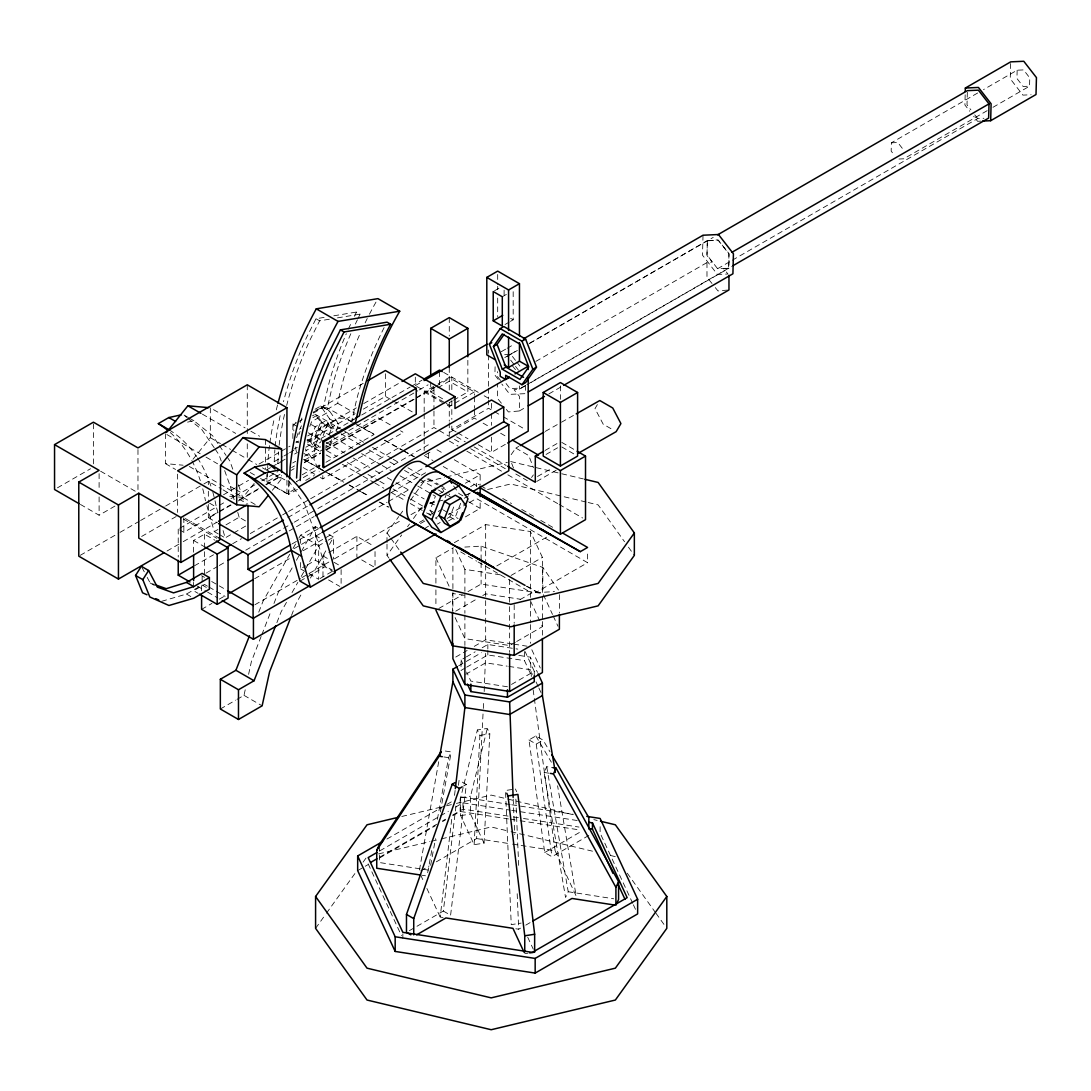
<?xml version="1.0" encoding="UTF-8"?>
<svg xmlns="http://www.w3.org/2000/svg" width="1091" height="1091" viewBox="0 0 1091 1091"><rect width="100%" height="100%" fill="white"/><g stroke="black" fill="none" stroke-linecap="round" stroke-linejoin="round"><path stroke-width="0.75" stroke-dasharray="5 3.75" d="M495.096 366.753L494.878 375.072L500.851 382.791M525.494 385.328L525.289 393.66L509.824 394.356L501.846 384.073M703.027 235.22L702.509 255.199L717.455 274.482L727.942 274.005L723.647 268.659L728.965 268.181L728.965 253.521L717.973 239.843L707.377 240.784M707.336 240.797L706.982 254.953L717.605 268.713L728.597 268.209L728.965 254.012L718.342 240.293L707.336 240.797L706.982 255.485L712.3 262.113L706.982 262.59L535.763 361.435M977.659 92.994L891.374 142.812L891.17 151.103L894.265 155.099M965.167 94.808L964.908 104.968L969.776 111.241M967.335 92.244L967.008 104.872L970.881 109.85M1010.648 63.551L1010.252 78.784L1022.922 95.122L1031.104 94.753M1017.153 70.192L1016.935 78.484L1023.14 86.489L1029.549 86.189L1029.768 77.897L1023.563 69.906L1017.153 70.192L983.509 89.612M474.149 844.679L479.904 735.389L477.381 729.961L487.295 728.433L489.818 733.861L484.049 843.152L474.149 844.679L460.647 815.618L460.647 797.712L477.381 729.961M436.332 861.822L476.617 838.57L483.218 710.146M483.313 708.454L483.749 699.999M484.186 691.558L485.659 653.4M282.024 461.316L277.837 463.73L274.209 461.643L274.85 449.792M277.837 463.73L278.478 451.879M443.041 917.517L440.178 917.067L451.933 817.391M454.524 795.421L455.124 790.361M409.398 930.65L443.341 911.053L456.052 805.417M458.465 785.302L459.079 780.27L466.334 784.456L450.597 915.254L448.251 916.604M438.691 761.736L419.149 871.75L429.104 865.995M427.686 872.705L431.927 849.357M437.382 819.355L448.578 757.659L451.238 751.931L441.841 750.485M430.645 865.313L435.5 838.638M440.341 811.963L451.238 751.931M237.033 699.372L243.989 695.349L245.407 688.885M248.598 674.333L251.435 661.391L261.185 636.339M313.499 413.066L323.359 407.379L328.405 385.382A232.492 134.234 -60 0 1 346.311 333.669M323.359 407.379L326.986 409.466L332.032 387.482A232.492 134.234 -60 0 1 351.302 332.646M484.049 843.152L470.562 814.077L470.562 796.171L487.295 728.433M300.134 422.694L302.534 416.489M298.879 434.586L300.093 431.463M309.803 426.376L311.603 421.726L329.687 411.293L338.715 424.14L336.314 430.359M307.048 440.75L315.204 436.032L320.645 422.012L315.204 414.28L312.476 415.848M315.054 409.261L320.618 406.057L329.646 418.903L320.618 442.196L305.316 451.033M329.114 434.532L331.528 428.299L326.086 420.553L315.204 426.84L309.762 440.859L315.204 448.606L320.645 445.469M331.528 439.741L329.714 444.419L325.636 446.778M332.087 441.228L329.687 447.433L325.8 445.196M261.799 634.771L270.936 611.274M273.977 603.446L278.246 592.481L293.111 566.147M291.502 615.488L296.384 602.955L302.166 592.713M432.704 514.147L429.977 510.274L435.418 496.241L432.472 494.537M445.101 497.673L446.301 494.564M447.119 518.457L449.901 516.848L454.715 504.424M258.744 612.174L263.067 601.182L289.715 554.269M276.882 622.647L281.205 611.656L287.042 601.386M546.714 766.714L568.22 891.742L565.561 897.457L544.054 772.428L546.714 766.714L552.987 767.682M348.37 329.005L351.752 321.927M354.452 316.281L356.484 312.04L360.112 314.126L358.08 318.367M355.38 324.027L357.412 319.786M324.095 317.399L315.995 318.736L306.435 337.746A246.484 142.307 -60 0 0 283.469 401.706M329.346 319.227L319.622 320.822L310.062 339.833A246.484 142.307 -60 0 0 286.674 405.429M296.411 560.297L299.711 554.446M301.361 551.514L315.408 526.626L319.595 529.04M310.417 578.08L326.114 550.273M329.414 544.409L333.546 537.099L326.577 533.063M293.043 548.405L295.538 544M298.879 538.136L300.543 535.204L315.408 526.626L315.408 560.283L332.155 569.952M292.033 592.59L297.857 582.335M301.198 576.471L304.525 570.607M305.357 569.134L318.681 545.677L326.795 541M597.391 404.57L595.004 408.62L603.187 424.181L613.251 430.004M511.161 454.674L515.798 448.087L518.743 446.424M531.522 477.531L533.376 474.899M387.005 542.554L387.005 532.94L398.76 516.561M399.742 515.197L404.638 508.379M410.502 500.196L423.226 482.454L444.678 477.326M388.969 558.115L387.005 555.374L401.693 534.917M407.57 526.721L409.52 523.994M413.448 518.539L423.226 504.888M315.585 928.346L325.473 914.558M326.468 913.181L356.143 871.818M363.058 862.163L367.026 856.653M192.984 459.284L210.331 437.709L210.331 407.802L245.093 427.877M254.162 483.463L242.952 497.414L226.914 495.982M272.395 490.268L281.573 478.854L281.573 475.526M57.428 487.841L90.539 468.735M80.42 504.437L99.104 515.225L114.937 506.088M494.591 290.738L500.033 287.601M502.296 296.766L506.374 294.406M292.879 438.487L292.879 423.922L295.825 422.231M313.444 412.057L363.358 383.241M296.602 422.817L293.793 424.454L293.793 430.918M298.02 422.012L302.234 419.571M326.986 409.466L337.678 403.288A218.009 125.874 -60 0 1 360.398 332.987M312.94 417.676L317.017 415.316L322.459 423.063L317.017 437.082L307.498 442.578M80.257 555.319L118.537 533.226M120.01 532.381L139.143 521.321M140.616 520.475L164.168 506.879M165.641 506.033L202.449 484.772M203.922 483.927L208.34 481.376L221.555 489.013M259.072 464.016L279.705 452.097M281.178 451.251L290.015 446.137M295.92 442.741L298.866 441.037M307.703 435.923L356.348 407.843M363.726 403.588L400.574 382.314M505.024 324.504L509.102 322.159M510.452 321.368L513.179 319.799L513.179 290.479M141.639 536.458L176.183 516.52M294.352 448.96L297.284 447.269M307.567 441.337L354.548 414.212M363.358 409.125L385.382 396.401L391.26 399.797M274.209 461.643L282.596 456.788M284.001 455.983L288.188 453.57M289.592 452.751L293.793 450.338M354.411 418.767L351.888 420.226L356.634 399.579A228.251 131.779 -60 0 1 384.155 327.545M223.532 494.769L248.516 480.34M266.149 470.166L270.568 467.616M272.027 466.771L279.378 462.529M280.851 461.67L285.256 459.134M305.835 447.255L354.343 419.244M361.694 415.003L410.189 387.005M411.662 386.159L421.944 380.214M267.581 469.648L266.913 470.044L271.264 472.553M294.625 454.047L297.42 452.424M415.316 385.614L422.64 381.386M179.688 528.249L216.345 507.083A255.73 147.653 -60 0 0 212.213 490.159M219.277 505.392L225.128 502.01M230.978 498.628L233.91 496.937M235.37 496.105L255.935 484.227M261.813 480.831L278 471.489M292.715 462.993L295.661 461.288M304.484 456.202L320.672 446.846M326.168 443.682L417.771 390.783M419.244 389.937L428.067 384.837M279.992 474.299L266.913 481.854L266.913 471.721M291.611 467.589L294.515 465.912M304.744 460.007L323.768 449.028M325.241 448.183L377.95 417.744L392.051 425.885M424.181 412.016L424.181 391.928L436.727 384.687M438.118 383.882L449.274 377.445L474.38 391.928L474.38 395.201M208.34 504.478L208.34 517.68L230.474 504.901M239.324 499.787L258.512 488.713M265.89 484.459L280.646 475.935M304.253 462.298L320.495 452.929M325.513 449.847L414.935 398.406M416.407 397.547L434.123 387.332M435.595 386.473L451.824 377.104L451.824 392.296M179.633 529.899L183.847 532.34L217.654 512.825M219.127 511.979L232.356 504.342M238.233 500.946L258.812 489.068M266.149 484.827L280.851 476.331M291.147 470.398L294.079 468.694M304.362 462.761L320.536 453.42M326.414 450.038L414.594 399.115M416.066 398.27L435.173 387.237M430.713 381.891L430.713 391.928L436.427 388.641M437.846 387.81L449.274 381.209L467.848 391.928L467.848 358.462M501.274 351.697L505.692 349.147M507.165 348.302L514.529 344.047M167.018 551.023L181.747 542.527M183.22 541.668L217.082 522.125M504.765 357.575L509.197 355.011M510.67 354.166L516.575 350.757M529.858 343.079L706.982 240.825M507.07 356.416L517.379 350.47M529.162 343.665L713.214 237.402M272.723 473.385L289.347 482.222L288.679 494.414L266.913 481.854L268.4 454.565A260.981 150.681 -60 0 1 269.6 444.623M302.234 474.776L319.186 464.998L319.186 471.789M320.154 465.625L317.236 467.303L304.675 460.061M325.991 462.257L374.104 434.477L357.875 425.367M193.612 552.21L193.612 540.481L204.494 534.208L214.804 540.154M206.854 505.665L214.286 531.617L218.677 529.08M225.987 524.853L239.161 517.257L245.952 521.184M305.725 480.408L314.263 475.485M260.49 478.458L286.933 493.718L295.77 488.604M297.393 489.382L288.679 494.414L288.679 482.604M449.274 402.661L452.138 401.011M453.57 400.179L467.848 391.928M320.386 477.503L322.813 478.894L403.343 432.404L400.52 430.781M474.38 391.928L449.274 406.425L443.696 403.206M245.652 526.067L225.169 537.904L222.85 529.79M194.403 565.82L213.522 554.787M232.642 543.741L241.466 538.654M250.303 533.554L281.178 515.716M282.651 514.87L287.069 512.32M288.542 511.474L309.135 499.583M310.608 498.737L433.959 427.522L448.633 435.991M987.15 110.682L903.784 158.809L898.97 159.027M992.987 107.3L1029.549 86.189M717.605 268.713L730.834 261.076M732.293 260.231L977.645 118.578L983.932 118.292M287.833 517.57L308.494 505.638M525.385 385.546L520.966 388.096L509.974 388.587L505.147 382.355M526.858 384.687L731.543 266.518M506.388 409.439L508.379 411.934L519.371 410.952L519.371 396.292L514.052 389.664L519.371 389.187L525.276 385.778M531.181 382.368L728.965 268.181M451.824 426.076L451.824 429.459L488.55 408.252L492.955 410.802M449.274 432.609L474.38 418.112L477.299 419.803M206.022 573.143L217.805 566.338M219.277 565.493L226.642 561.238M245.775 550.191L292.879 522.998M294.352 522.139L316.445 509.388M317.904 508.542L428.327 444.801L431.204 446.464M289.142 530.949L295.02 527.553M296.493 526.708L314.126 516.534M425.572 454.702L431.15 451.483M161.686 601.305L186.479 594.05L202.135 585.008L209.39 589.195M519.371 410.952L526.762 406.684M548.896 393.906L562.179 386.228M292.088 543.918L318.545 528.644M394.969 484.513L424.358 467.548M294.147 548.623L299.998 545.241M301.471 544.395L320.495 533.404M390.946 492.737L428.422 471.094M201.603 609.351L211.913 603.405M219.277 599.15L226.642 594.895M254.612 578.748L291.406 557.501M303.189 550.696L387.1 502.255M388.573 501.41L410.652 488.659M420.962 482.699L428.327 478.458L438.405 484.268M328.146 540.222L333.546 537.099L333.546 558.974M478.267 444.719L491.482 452.356L506.169 443.873M300.543 562.506L300.543 568.875L305.944 565.752M307.307 564.961L315.408 560.283M322.977 576.703L322.977 555.905L327.409 553.355M328.882 552.51L356.893 536.336L373.64 546.005M439.496 493.896L446.301 489.968L443.355 488.263M254.899 604.755L300.543 578.407M302.016 577.562L307.894 574.166M309.367 573.307L332.932 559.71M334.392 558.865L402.115 519.766M410.952 514.666L422.722 507.861M430.086 503.619L435.977 500.21M465.421 483.218L480.149 474.721L480.149 484.813M300.039 581.121L305.889 577.753M307.362 576.907L324.913 566.761L332.687 571.261M470.63 486.627L476.426 483.286L479.358 484.977M432.704 513.302L429.977 514.87L427.263 510.997M320.031 578.557L333.3 570.743M419.285 522.453L423.663 519.93M438.241 511.502L442.619 508.979M467.398 494.673L470.316 492.982M545.064 450.46L557.624 443.205M420.485 523.53L424.863 521.007M464.234 498.273L471.517 494.059M438.146 516.438L435.418 518.007L439.305 520.257M546.073 454.442L557.542 447.815M425.695 527.812L428.545 526.162M448.483 514.652L463.989 505.706M469.512 502.515L476.426 498.519L587.585 562.683L587.585 550.846M437.382 524.075L440.164 522.466M448.565 520.884L455.37 516.97L460.811 502.937L464.889 505.297M465.421 516.875L480.149 508.379L480.149 499.964M536.704 481.472L556.219 470.194M454.32 542.691L485.659 524.607L530.403 531.522L542.404 557.365L542.404 619.879M435.909 583.153L435.909 557.828L453.406 547.723M220.341 709L235.642 700.177M496.814 565.915L547.859 536.458M438.827 608.478L462.161 595.004M467.984 591.636L481.104 584.067L542.841 593.613L552.496 614.41M511.065 575.448L542.404 557.365M455.724 611.165L477.067 598.836M482.795 595.536L485.659 593.872L520.462 599.259M520.025 599.655L531.699 592.918L554.501 591.608M526.544 586.208L536.84 591.977L587.585 562.683M455.752 657.055L467.139 650.481M474.271 646.363L485.659 639.79L512.184 643.895M465.257 667.992L461.029 670.433L461.029 659.96L465.257 657.518M466.389 656.864L475.144 651.818M482.195 647.74L487.841 644.481L517.802 649.118M458.602 665.878L481.39 652.732M466.675 667.174L487.841 654.955L524.457 660.614L531.467 675.724M515.279 642.285L509.633 645.545L464.889 638.63L454.306 615.829M516.684 641.481L542.404 626.629L540.277 622.075M465.721 674.333L485.659 662.823L507.206 666.165M511.488 684.439L534.263 671.292L525.153 651.654M588.826 835.447L551.964 856.721L544.709 852.535L528.971 739.916L535.845 735.948L543.1 740.134L550 751.808M463.58 786.038L466.334 784.456M528.971 739.916L536.226 744.103L543.1 740.134M386.95 839.047L445.496 805.24M446.969 804.394L452.82 801.012M379.818 850.844L448.36 811.268M455.656 807.054L462.952 802.84L510.043 810.122M379.818 857.117L436.7 824.278M442.537 820.909L445.455 819.232M452.738 815.018L462.952 809.127L511.72 816.668M357.671 870.618L367.912 864.699M379.627 857.935L435.254 825.819M442.578 821.591L445.496 819.9M452.82 815.673L460.143 811.445L508.474 818.932M544.709 852.535L581.571 831.247M515.825 928.768L518.689 929.218L522.875 926.791M525.767 925.127L530.09 922.631M537.481 476.494L552.046 468.203M545.268 431.409L559.997 423.063M561.47 422.231L576.212 413.884M446.328 476.931L507.383 462.325M429.827 503.319L436.427 501.737M438.077 501.342L443.028 500.155M464.48 495.028L471.08 493.446M487.582 489.504L510.683 483.981L586.576 502.133M401.788 816.477L444.842 806.181M446.492 805.785L454.77 803.808M456.42 803.412L491.195 795.094L506.101 798.653M378.604 853.885L429.936 841.611M431.586 841.216L439.864 839.238M441.528 838.843L491.195 826.964L509.402 831.315M187.584 422.122L193.898 420.744L212.663 435.773L218.405 444.201M333.819 315.79L356.484 312.04M337.446 317.876L360.112 314.126M479.904 735.389L489.818 733.861M512.088 789.489L505.488 790.511L511.243 924.636L521.157 923.095M460.647 797.712L470.562 796.171M460.647 815.618L470.562 814.077M524.744 953.698L528.044 953.193M727.397 290.083L717.973 290.929L712.968 284.71M464.821 547.068L481.104 546.141L542.841 567.456L558.469 590.013M980.85 121.142L977.577 121.292L973.677 116.273M891.374 142.812L897.798 142.512L904.003 150.517M504.669 354.684L510.847 354.398L515.825 360.835M165.45 433.713L165.45 463.62L183.083 465.202M455.724 549.591L464.889 569.352L501.355 574.984M464.139 595.277L452.451 593.463L452.451 610.346M513.834 644.154L527.089 646.199M518.811 655.391L530.403 657.177L537.468 672.383M508.856 666.41L530.403 669.751L532.517 674.306M507.465 686.771L470.848 681.098L466.634 672.042M443.887 756.936L448.578 757.659M544.054 772.428L550.328 773.396M510.138 804.517L460.143 796.785L460.143 811.445M511.802 804.776L573.457 814.322M511.72 810.381L577.316 820.527M513.411 816.927L521.812 818.236M523.489 818.495L578.994 827.073M510.138 819.177L518.47 820.473M520.134 820.732L580.126 830.006M476.617 838.57L510.833 843.861M512.511 844.12L555.114 850.707L576.157 896.038L557.583 785.793M420.076 868.818L379.395 862.531L379.395 846.248M423.335 869.322L429.745 870.318M568.22 891.742L613.688 898.779M422.285 875.296L425.476 875.787M510.683 461.548L583.276 478.908M588.226 502.528L598.127 504.888L624.557 541.736M507.751 799.048L572.325 814.5M593.845 819.641L597.159 820.432M511.065 831.71L593.845 851.512M610.401 855.467L615.365 856.653M147.203 577.398L150.135 582.949L154.527 584.517M352.27 421.931L327.123 407.829A28.802 16.624 -60 0 0 313.131 412.303M353.757 422.762L375.945 435.2M384.823 440.178L402.579 450.133M404.065 450.965L414.43 456.774M352.257 422.231L345.261 418.303A28.802 16.624 -60 0 0 314.794 448.156L313.949 459.256L317.236 467.303L326.086 472.267M384.427 440.259L402.129 450.188M403.602 451.019L413.939 456.802M303.516 459.311L327.068 472.512M328.541 473.344L343.256 481.595M349.147 484.895L360.93 491.495M362.403 492.327L369.754 496.446M380.063 502.228L388.901 507.179M327.218 472.908L343.788 482.195M349.693 485.495L360.016 491.291M361.489 492.123L368.867 496.255M379.191 502.037L388.041 507.001M510.588 318.299L513.179 319.799M443.669 372.386L478.267 392.365M484.145 395.76L488.55 398.297M561.797 442.4L575.748 450.46M561.838 446.996L576.171 455.261M494.428 411.648L501.778 415.889M503.237 416.735L525.276 429.459M315.995 318.736L319.622 320.822M430.713 391.928L443.56 399.361M483.136 423.158L488.959 426.526M500.633 433.263L507.915 437.477M416.789 386.459L444.692 402.579M446.164 403.425L452.029 406.82M424.181 391.928L442.305 402.402M515.798 448.087L528.753 455.574L533.458 467.712M451.824 429.459L456.229 432.009M457.702 432.854L467.984 438.787M456.57 436.809L465.311 441.869M474.067 446.915L506.142 465.434M392.719 400.642L414.744 413.353M515.798 473.999L527.308 480.654M454.511 439.387L461.848 443.628M470.657 448.715L505.897 469.048M449.274 441.023L458.07 446.096M466.853 451.169L502.01 471.462M507.874 474.844L557.678 503.606M559.138 504.451L582.58 517.98M436.959 449.778L442.714 453.106M454.238 459.761L480.149 474.721M337.678 403.288L355.093 413.353M480.817 485.809L485.209 488.345M502.76 498.478L511.529 503.551M521.771 509.456L534.931 517.052M540.781 520.434L553.942 528.03M424.181 455.506L432.963 460.579M443.219 466.512L476.917 485.959M320.618 406.057L329.687 411.293M329.646 418.903L338.715 424.14M462.829 495.791L458.943 493.555L453.515 485.836M439.837 485.1L447.037 489.259M468.625 501.724L480.149 508.379M315.204 414.28L342.997 430.318M344.47 431.177L363.658 442.25M372.508 447.365L391.696 458.438M393.169 459.284L400.547 463.552M407.939 467.807L421.208 475.485M427.113 478.881L437.45 484.854M320.645 422.012L339.587 432.95M341.06 433.795L360.248 444.883M369.099 449.983L383.855 458.506M389.76 461.916L397.138 466.184M404.516 470.439L436.986 489.191M438.459 490.036L445.837 494.291M447.324 495.15L451.742 497.701L449.028 493.828M311.317 424.59L332.114 436.605M333.587 437.45L352.775 448.537M361.626 453.638L380.814 464.725M382.286 465.571L391.151 470.685M400.002 475.799L416.23 485.168M417.717 486.027L431 493.691M315.204 436.032L324.791 441.569M326.086 442.319L344.47 452.942M353.32 458.043L369.563 467.425M375.468 470.835L381.373 474.244M387.264 477.64L394.656 481.908M396.128 482.754L412.357 492.136M413.83 492.982L424.167 498.942M430.072 502.351L434.491 504.915M443.355 510.029L446.301 511.734M448.892 513.22L458.097 518.539M292.879 423.922L301.048 428.64M308.303 432.827L321.354 440.369M449.901 516.848L457.675 521.334M307.171 439.373L320.768 447.215M326.673 450.624L336.996 456.584M347.333 462.557L362.089 471.08M367.994 474.49L378.332 480.449M379.804 481.295L387.182 485.563M393.087 488.973L409.316 498.342M410.789 499.187L422.599 506.006M429.977 510.274L435.159 513.261M307.43 444.119L318.831 450.692L313.39 442.96L318.831 428.94L329.714 422.653L335.155 430.386M326.209 454.961L333.587 459.216M342.438 464.33L361.626 475.403M363.112 476.262L373.436 482.222M374.909 483.081L383.773 488.195M391.151 492.45L404.434 500.114M410.339 503.524L425.095 512.047M426.567 512.893L433.945 517.161M296.097 441.282L298.689 442.769M303.83 453.392L311.603 457.879L305.275 448.878M526.817 586.194L536.84 591.977M322.813 470.548L319.186 468.448L296.397 481.608L300.025 483.708M460.661 551.91L476.603 561.115M478.049 561.947L531.699 592.918M250.889 431.218L259.59 436.236M303.216 467.589L314.835 474.285M202.381 414.157L235.697 433.4M188.457 417.608L183.015 414.457L186.766 417.471M189.807 418.385L193.898 420.744M210.331 437.709L220.464 443.573M221.923 444.405L230.61 449.424M232.056 450.269L246.552 458.629M247.998 459.461L256.685 464.48M262.481 467.834L265.386 469.498L265.386 464.521M268.331 471.203L281.573 478.854M250.207 472.512L254.612 475.062M166.896 434.545L200.226 453.788M206.022 457.129L217.614 463.825M373.64 566.788L356.893 557.119L356.893 536.336M224.664 470.603L230.337 486.436L234.415 488.795M235.779 489.573L241.22 492.723L244.002 502.446M288.501 480.408L304.744 504.274L316.09 535.954L322.568 539.69M189.329 466.471L218.309 483.204M219.768 484.036L234.251 492.396M235.697 493.241L257.667 505.924M223.028 489.859L237.715 498.342M239.174 499.187L247.998 504.274M165.45 463.62L175.596 469.485M322.977 555.905L328.568 559.138M334.146 562.356L339.724 565.574M209.54 503.156L216.345 507.083L218.2 513.561M328.568 579.921L339.724 586.372M300.543 568.875L307.512 572.898M308.917 573.702L318.681 579.335L318.681 545.677L300.543 535.204L300.543 543.291M208.34 517.68L217.15 522.766M214.286 531.617L218.364 533.976M219.727 534.754L223.805 537.113M185.306 518.525L218.841 537.877M100.604 471.217L136.525 491.959M183.424 519.043L216.823 538.313M193.612 540.481L203.922 546.441M201.603 575.693L204.494 577.357M211.681 581.503L226.082 589.822M207.44 586.167L204.494 584.462L193.612 590.749L198.03 593.299M208.913 587.013L214.804 590.422M216.291 591.267L225.128 596.382M197.307 586.181L206.117 591.267M207.59 592.113L217.859 598.045M186.479 594.05L193.734 598.236M150.135 582.949L154.486 585.458M243.989 695.349L262.126 705.822M443.341 911.053L450.597 915.254M188.02 418.467L201.78 429.499L214.204 447.746M711.973 283.455L706.982 277.25L706.982 262.59M512.375 365.826L516.384 370.79M500.578 380.459L497.387 376.49L497.387 371.608M501.383 403.22L497.387 398.256L497.387 383.596M974.74 114.841L977.645 118.578M516.834 362.117L520.816 367.258M510.697 360.166L514.57 365.158M515.538 366.399L518.43 370.149M628.471 547.191L634.348 555.374M387.005 532.94L389.951 537.031M390.933 538.395L399.742 550.682M627.243 873.195L654.927 911.803M655.923 913.181L665.81 926.968M441.773 488.113L443.587 490.691M219.359 445.605L226.042 455.424M226.996 456.829L229.874 461.043L233.269 470.548M215.159 449.151L218.991 454.756L221.255 461.098M535.845 735.948L551.378 762.227M142.089 567.702L144.285 571.861M553.178 615.897L558.006 626.289M530.403 600.8L539.581 620.561M531.822 649.745L540.277 667.992M536.049 681.902L538.163 686.471M538.872 687.985L541.695 694.067M632.685 903.253L600.118 833.101L600.118 826.583M633.38 904.78L635.508 909.348M435.909 557.828L449.697 587.531M461.029 659.96L462.434 662.973M515.402 788.984L516.657 791.684M527.717 937.237L533.267 949.184M420.676 875.05L424.126 882.496M426.895 888.456L440.178 917.067M368.158 863.854L401.433 935.573M511.665 463.375L514.611 470.971M238.384 484.799L241.22 492.723M316.09 535.954L324.913 566.761M230.337 486.436L234.51 501.042M237.756 512.388L239.161 517.257M536.226 744.103L551.964 856.721M531.317 676.447L530.403 657.177M533.158 689.853L555.114 850.707M515.838 799.171L518.825 868.777M513.206 799.035L514.693 834.533M517.189 893.706L518.689 929.218M560.406 385.9L560.406 399.292M559.383 594.636L559.383 612.774M542.841 567.456L542.841 593.613M542.404 621.57L542.404 635.139M534.263 671.292L534.263 675.779M530.403 531.522L530.403 597.418M530.403 602.505L530.403 622.906M530.403 624.611L530.403 643.308M524.457 651.641L524.457 660.614M519.371 385.928L519.371 389.187M514.188 604.714L514.188 623.275M509.633 579.648L509.633 605M509.633 606.691L509.633 652.35M504.11 290.124L504.11 296.643M497.687 274.482L497.687 284.587M497.687 286.278L497.687 289.647M497.687 298.075L497.687 316.595M491.482 403.37L491.482 411.825M491.482 413.503L491.482 425.326M491.482 437.15L491.482 452.356M488.55 349.993L488.55 353.32M488.55 354.984L488.55 386.609M488.55 388.273L488.55 398.27M488.55 399.933L488.55 408.252M487.841 644.481L487.841 648.968M487.841 650.468L487.841 654.955M485.659 524.607L485.659 563.461M485.659 565.152L485.659 598.973M485.659 600.677L485.659 639.79M481.104 546.141L481.104 560.979M481.104 562.629L481.104 584.067M476.426 483.286L476.426 486.668M474.38 396.838L474.38 408.293M474.38 409.93L474.38 418.112M464.889 569.352L464.889 591.308M464.889 592.999L464.889 613.278M464.889 614.969L464.889 645.422M462.952 802.84L462.952 809.127M452.901 548.582L452.901 590.817M452.901 592.508L452.901 611.096M451.824 400.752L451.824 419.326M449.274 317.604L449.274 336.014M449.274 367.503L449.274 390.933M449.274 402.538L449.274 421.153M449.274 422.79L449.274 439.346M439.578 371.663L439.578 384.7M435.909 589.904L435.909 606.787M433.959 388.028L433.959 409.425M433.959 411.062L433.959 427.522M428.327 453.215L428.327 461.629M424.181 413.68L424.181 437.109M424.181 438.787L424.181 450.488M415.316 377.172L415.316 383.923M402.852 933.91L402.852 938.628M387.005 544.164L387.005 555.374M385.382 373.749L385.382 396.401M375.031 551.596L375.031 567.593M341.115 569.584L341.115 587.176M322.813 475.553L322.813 478.894M286.933 480.231L286.933 493.718M265.386 439.591L265.386 462.857M247.275 384.809L247.275 437.096M247.275 443.832L247.275 457.334M208.34 481.376L208.34 484.677M208.34 491.277L208.34 502.828M204.494 534.208L204.494 574.412M202.135 576.689L202.135 581.68M201.603 585.785L201.603 590.831M193.612 582.376L193.612 587.394M183.847 517.68L183.847 532.34M178.228 529.094L178.228 557.065M177.628 474.135L177.628 512.361M137.971 449.574L137.971 492.791M99.104 473.671L99.104 490.295M99.104 496.95L99.104 515.225M93.417 423.853L93.417 465.407M296.452 451.879A28.802 16.624 -60 0 1 295.62 445.864M296.657 437.682A28.802 16.624 -60 0 1 301.484 425.817M169.214 429.881A255.73 147.653 -60 0 1 196.544 456.543M197.471 457.947A255.73 147.653 -60 0 1 211.709 488.536M269.832 442.946A260.981 150.681 -60 0 1 274.4 417.989M276.309 409.861A260.981 150.681 -60 0 1 277.55 404.966M279.132 445.223A246.484 142.307 -60 0 1 285.078 411.962M365.13 322.827A218.009 125.874 -60 0 1 367.258 318.504M369.44 314.208A218.009 125.874 -60 0 1 376.354 301.443M275.123 446.451A246.484 142.307 -60 0 1 280.36 414.73M170.305 432.582A255.73 147.653 -60 0 1 190.98 458.984M191.811 460.511A255.73 147.653 -60 0 1 200.308 480.654M202.749 488.823A255.73 147.653 -60 0 1 205.463 500.796"/><path stroke-width="1.5" d="M398.474 817.268L367.026 824.796L315.585 896.488L315.585 928.346L367.026 1000.038L491.195 1029.727L615.365 1000.038L666.806 928.346L666.806 896.488L615.365 824.796L600.473 821.223M965.262 91.426L965.344 88.044L1010.689 61.86L1023.781 61.273L1036.45 77.597L1036.014 94.522L990.669 120.706L982.486 121.074M717.619 234.851L967.376 90.662L978.368 90.158L989.005 103.877L988.637 118.087L733.016 265.672M990.669 120.706L991.105 103.781L978.436 87.444L965.344 88.044M289.524 478.867L290.165 467.125A260.981 150.681 -60 0 1 338.046 321.409L399.715 311.208A218.009 125.874 -60 0 0 359.444 415.862L355.666 418.044M296.588 478.035L297.352 464.043A250.725 144.762 -60 0 1 329.387 351.779L340.406 329.877L387.032 322.172L390.66 324.259L388.546 328.132A228.251 131.779 -60 0 0 360.262 401.665L355.516 422.326L322.813 441.2L322.813 467.084L323.713 467.616L416.216 414.212L416.216 388.314L385.382 370.517L367.762 380.691M300.202 480.504L300.98 466.13A250.725 144.762 -60 0 1 333.014 353.879L344.033 331.978L390.66 324.259M455.329 788.67L464.889 707.568L464.889 695.008L452.901 669.178L457.17 666.71M439.878 755.081L452.901 681.739L452.901 669.178M410.83 934.851L406.479 932.341L406.479 914.435L452.192 784.238L454.947 782.642M413.734 934.905L413.734 918.622L459.447 788.425L462.202 786.843M290.902 617.056L269.572 671.865L262.126 705.822L238.479 719.474L220.341 709L220.341 679.27L235.915 670.283L249.498 635.726M424.535 507.124L429.977 493.105L435.418 489.968M462.584 512.77L458.97 522.084L440.887 532.517L431.831 527.28L422.79 514.42L431.831 491.127L449.901 480.695L458.97 485.931L468.012 498.792L465.598 504.997M440.887 532.517L431.859 519.657L440.887 496.364L458.97 485.931M439.046 515.511L444.487 501.478L455.37 495.205L460.811 498.342L466.252 506.088L460.811 520.107L449.928 526.394L444.487 523.244L439.046 515.511L444.487 518.648L449.928 526.394M444.487 518.648L449.928 504.628L460.811 498.342M220.341 679.27L238.479 689.744L254.053 680.757L275.655 625.784M420.676 875.05L376.736 868.245L376.736 850.339L379.395 844.625L440.914 751.89M376.736 850.339L439.182 756.199L441.173 751.917M615.91 905.257L615.91 887.351L553.451 773.887L556.11 768.159L552.987 767.682M615.91 887.351L618.57 881.623L556.11 768.159M616.579 903.825L618.57 899.53L618.57 881.623M135.557 575.462L141.353 566.311L148.608 570.498L157.39 587.135L173.524 592.877L193.734 586.603L209.39 577.562L209.39 589.195L193.734 598.236L168.941 605.491L149.835 596.982L142.812 579.648L135.557 575.462L142.58 592.795L146.985 594.759M142.812 579.648L148.608 570.498M505.665 379.477L500.224 376.34L500.224 372.154L489.341 344.101L500.224 328.623L503.851 326.523L525.617 339.096L536.499 367.135L525.617 382.627L521.989 384.714L505.665 375.29L505.665 379.477L509.292 377.391M493.459 346.474L502.283 333.928L519.93 344.115L528.767 366.862L519.93 379.423L502.283 369.222L493.459 346.474L497.087 344.388L504.151 334.337M521.989 384.714L532.872 369.235L536.499 367.135M584.926 479.304L598.127 482.454L634.348 532.94L598.127 583.426L510.683 604.346L423.226 583.426L400.711 552.046M666.806 896.488L615.365 968.167L491.195 997.87L367.026 968.167L315.585 896.488M166.473 432.445L187.884 405.797L208.722 407.652M268.318 495.355L259.14 506.77L236.706 504.765L220.505 495.409L220.505 465.489L242.952 437.586L265.386 439.591L281.573 448.933L281.573 472.198M236.706 504.765L236.706 474.844L259.14 446.928L281.573 448.933M78.975 503.619L54.55 489.504L54.55 444.623L93.417 422.19L137.971 447.91L247.275 384.809L286.933 407.707L286.933 476.849M167.755 430.386A255.73 147.653 -60 0 0 158.331 423.594L168.819 417.553L181.433 414.798M164.073 552.714L118.442 579.062L78.784 556.178L78.784 482.086L99.104 470.357L54.55 444.623M495.505 359.907L486.804 354.889L486.804 277.4L497.687 271.114L519.452 283.687L519.452 335.905M78.784 482.086L118.442 504.983L138.762 493.241L180.861 517.557L219.727 495.123L219.727 539.99L180.861 562.438L138.762 538.122L138.762 493.241M286.933 407.707L177.628 470.807L219.727 495.123M430.713 375.195L430.713 328.323L449.274 317.604L467.848 328.323L467.848 356.784M486.804 277.4L508.57 289.961L519.452 283.687M430.713 328.323L449.274 339.042L467.848 328.323M493.227 320.849L502.296 326.086L502.296 296.766L493.227 291.529L493.227 320.849L502.746 315.34M402.047 381.468L415.316 373.804L454.974 396.701L454.974 408.511L509.17 377.227M244.098 473.112L254.571 467.057L268.768 463.975C311.14 483.49 324.763 531.153 335.278 572.748L310.417 587.108L300.039 581.121L291.229 550.314A255.73 147.653 -60 0 0 244.098 473.112L254.462 479.099A255.73 147.653 -60 0 1 301.593 556.301L310.417 587.108M423.417 379.368L439.578 370.04L442.305 371.608M424.099 380.541L487.091 344.183M254.462 479.099L264.949 473.044L279.132 469.962M489.341 344.101L491.768 342.71M322.813 441.2L323.713 441.719L416.216 388.314M523.366 338.946L703.027 235.22L718.478 234.524L733.425 253.808L732.92 273.786L528.235 391.955M500.224 328.623L521.989 341.183L525.617 339.096M218.555 521.266L246.525 505.119M502.283 369.222L505.91 367.135L523.557 377.322M298.716 486.913L454.974 396.701M504.219 364.94L508.57 367.449L519.452 361.176L528.208 366.221L528.208 369.563M515.02 373.845L528.208 366.221M731.911 252.307L989.005 103.877M178.228 560.351L178.228 575.162L192.93 566.679M226.764 547.136L231.169 544.6M205.408 547.287L217.191 554.092L228.074 547.818L228.074 598.073L217.191 604.359L199.503 594.145M218.623 523.612L247.998 540.577L283.415 520.134M309.967 504.792L491.482 400.002L503.728 407.066L503.728 421.726L508.829 424.672L508.829 470.753L473.235 491.305M155.999 585.035L166.268 588.69L186.479 582.403L202.135 573.361L209.39 577.562M228.114 560.392L242.829 551.896M218.841 537.877L247.998 554.705L286.21 532.653M315.599 515.675L503.728 407.066M543.209 392.487L560.406 382.559L577.603 392.487L577.603 456.093L560.406 466.021L543.209 456.093L543.209 392.487L560.406 402.415L577.603 392.487M528.235 405.838L544.464 396.456M563.652 385.382L728.965 289.947L728.965 275.287M247.998 554.705L247.998 569.366L290.615 544.764M320.004 527.799L393.496 485.372M425.831 466.703L503.728 421.726M247.998 569.366L253.098 572.325L291.229 550.314L301.593 556.301M321.968 532.558L389.514 493.568M432.745 468.598L508.829 424.672M229.574 593.204L253.139 579.594M507.642 443.028L528.208 431.15L528.208 377.881M222.264 600.596L253.098 618.392L308.998 586.126M333.996 571.684L416.367 524.13M507.601 466.28L535.299 482.277L535.299 456.093L543.673 451.265M201.603 595.891L201.603 609.351L253.426 639.271L435.977 533.867M535.299 456.093L560.406 470.589L585.512 456.093L585.512 519.671L560.406 534.167L479.835 487.65M525.071 585.376L410.243 521.007A28.802 16.624 -60 0 1 412.63 489.982A28.802 16.624 -60 0 1 438.268 471.994L580.33 551.637L587.585 547.45L562.711 533.104M435.909 610.155L452.451 645.804L514.188 655.35L559.383 629.262L559.383 614.424M452.901 643.404L452.901 658.705L464.889 684.534L509.633 691.462L542.404 672.547L542.404 638.535M467.343 684.016L470.848 691.571L507.465 697.231L534.263 681.766L534.263 675.779M464.889 695.008L509.633 701.936L542.404 683.021L538.163 673.897M542.404 683.021L542.404 695.581L509.633 714.496L464.889 707.568L452.901 681.739M586.794 816.382L600.118 818.441L637.635 899.257L637.635 913.917L535.163 973.09L395.174 951.434L357.671 870.618L357.671 855.958L382.559 841.584M376.9 852.521L368.158 857.581L402.852 932.341L532.353 952.375L627.148 897.648L592.454 822.873L589.085 822.355M371.063 862.176L376.9 858.808M416.653 934.837L445.905 917.954L512.961 928.332L524.048 952.211M532.981 920.968L571.97 898.452L614.288 904.998M357.671 855.958L395.174 936.774L535.163 958.43L637.635 899.257M578.271 453.256L616.142 431.668L620.915 423.581L612.747 408.007L599.791 400.533L576.212 413.884M520.216 445.592L543.795 432.241M277.987 403.329A260.981 150.681 -60 0 1 316.281 308.835L377.95 298.634L399.715 311.208M506.742 793.225L508.011 795.939L517.911 794.398L534.645 934.264L534.645 952.17L529.694 952.934M524.744 952.075L524.744 935.792L534.645 934.264M439.182 756.199L442.319 756.69M550.328 773.396L553.451 773.887M589.085 828.642L592.454 829.16L612.992 873.414M155.808 598.686L158.754 599.995M577.139 451.265L585.512 456.093M316.281 308.835L338.046 321.409M340.406 329.877L344.033 331.978M512.293 440L538.531 455.152M479.413 493.377L580.33 551.637M477.367 492.382L550.764 534.767L420.13 461.534A28.802 16.624 -60 0 0 389.678 491.386L388.819 502.474L392.105 510.533L493.909 567.606L471.885 554.883M431.831 491.127L440.887 496.364M444.487 501.478L449.928 504.628M422.79 514.42L431.859 519.657M446.928 540.481L449.86 542.172M458.67 547.259L468.939 553.192M187.884 405.797L200.921 413.325M242.952 437.586L259.14 446.928M168.819 417.553L175.624 421.467M254.571 467.057L264.949 473.044M158.331 423.594L169.214 429.881M220.505 465.489L236.706 474.844M216.291 541.013L228.074 547.818M227.514 590.654L253.426 605.614M178.228 575.162L189.97 581.953M186.479 582.403L193.734 586.603M452.192 784.238L459.447 788.425M235.915 670.283L254.053 680.757M406.479 914.435L413.734 918.622M268.768 463.975L275.027 468.98M389.951 559.478L423.226 605.86L510.683 626.779L598.127 605.86L634.348 555.374L634.348 532.94M449.901 480.695L451.701 483.272M551.732 754.74L588.826 817.541L588.826 828.928M617.942 884.092L625.02 899.352M521.989 341.183L532.872 369.235M497.087 344.388L505.91 367.135M542.404 695.581L555.333 772.428M508.011 795.939L524.744 935.792M513.125 797.344L509.633 701.936M592.454 822.873L592.454 829.16M560.406 402.415L560.406 466.021M560.406 470.589L560.406 534.167M535.163 958.43L535.163 973.09M519.452 342.642L519.452 361.176M514.188 624.966L514.188 655.35M509.633 654.055L509.633 691.462M508.57 289.961L508.57 330.396M508.57 337.133L508.57 367.449M507.465 689.757L507.465 697.231M480.149 486.491L480.149 496.596M470.848 684.098L470.848 691.571M464.889 647.127L464.889 684.534M452.451 612.037L452.451 645.804M449.274 339.042L449.274 367.503M395.174 936.774L395.174 951.434M323.713 441.719L323.713 467.616M253.426 617.383L253.426 639.271M253.098 572.325L253.098 618.392M247.998 505.924L247.998 540.577M238.479 689.744L238.479 719.474M217.191 554.092L217.191 604.359M193.612 555.564L193.612 580.698M180.861 517.557L180.861 562.438M118.442 504.983L118.442 579.062"/></g></svg>
